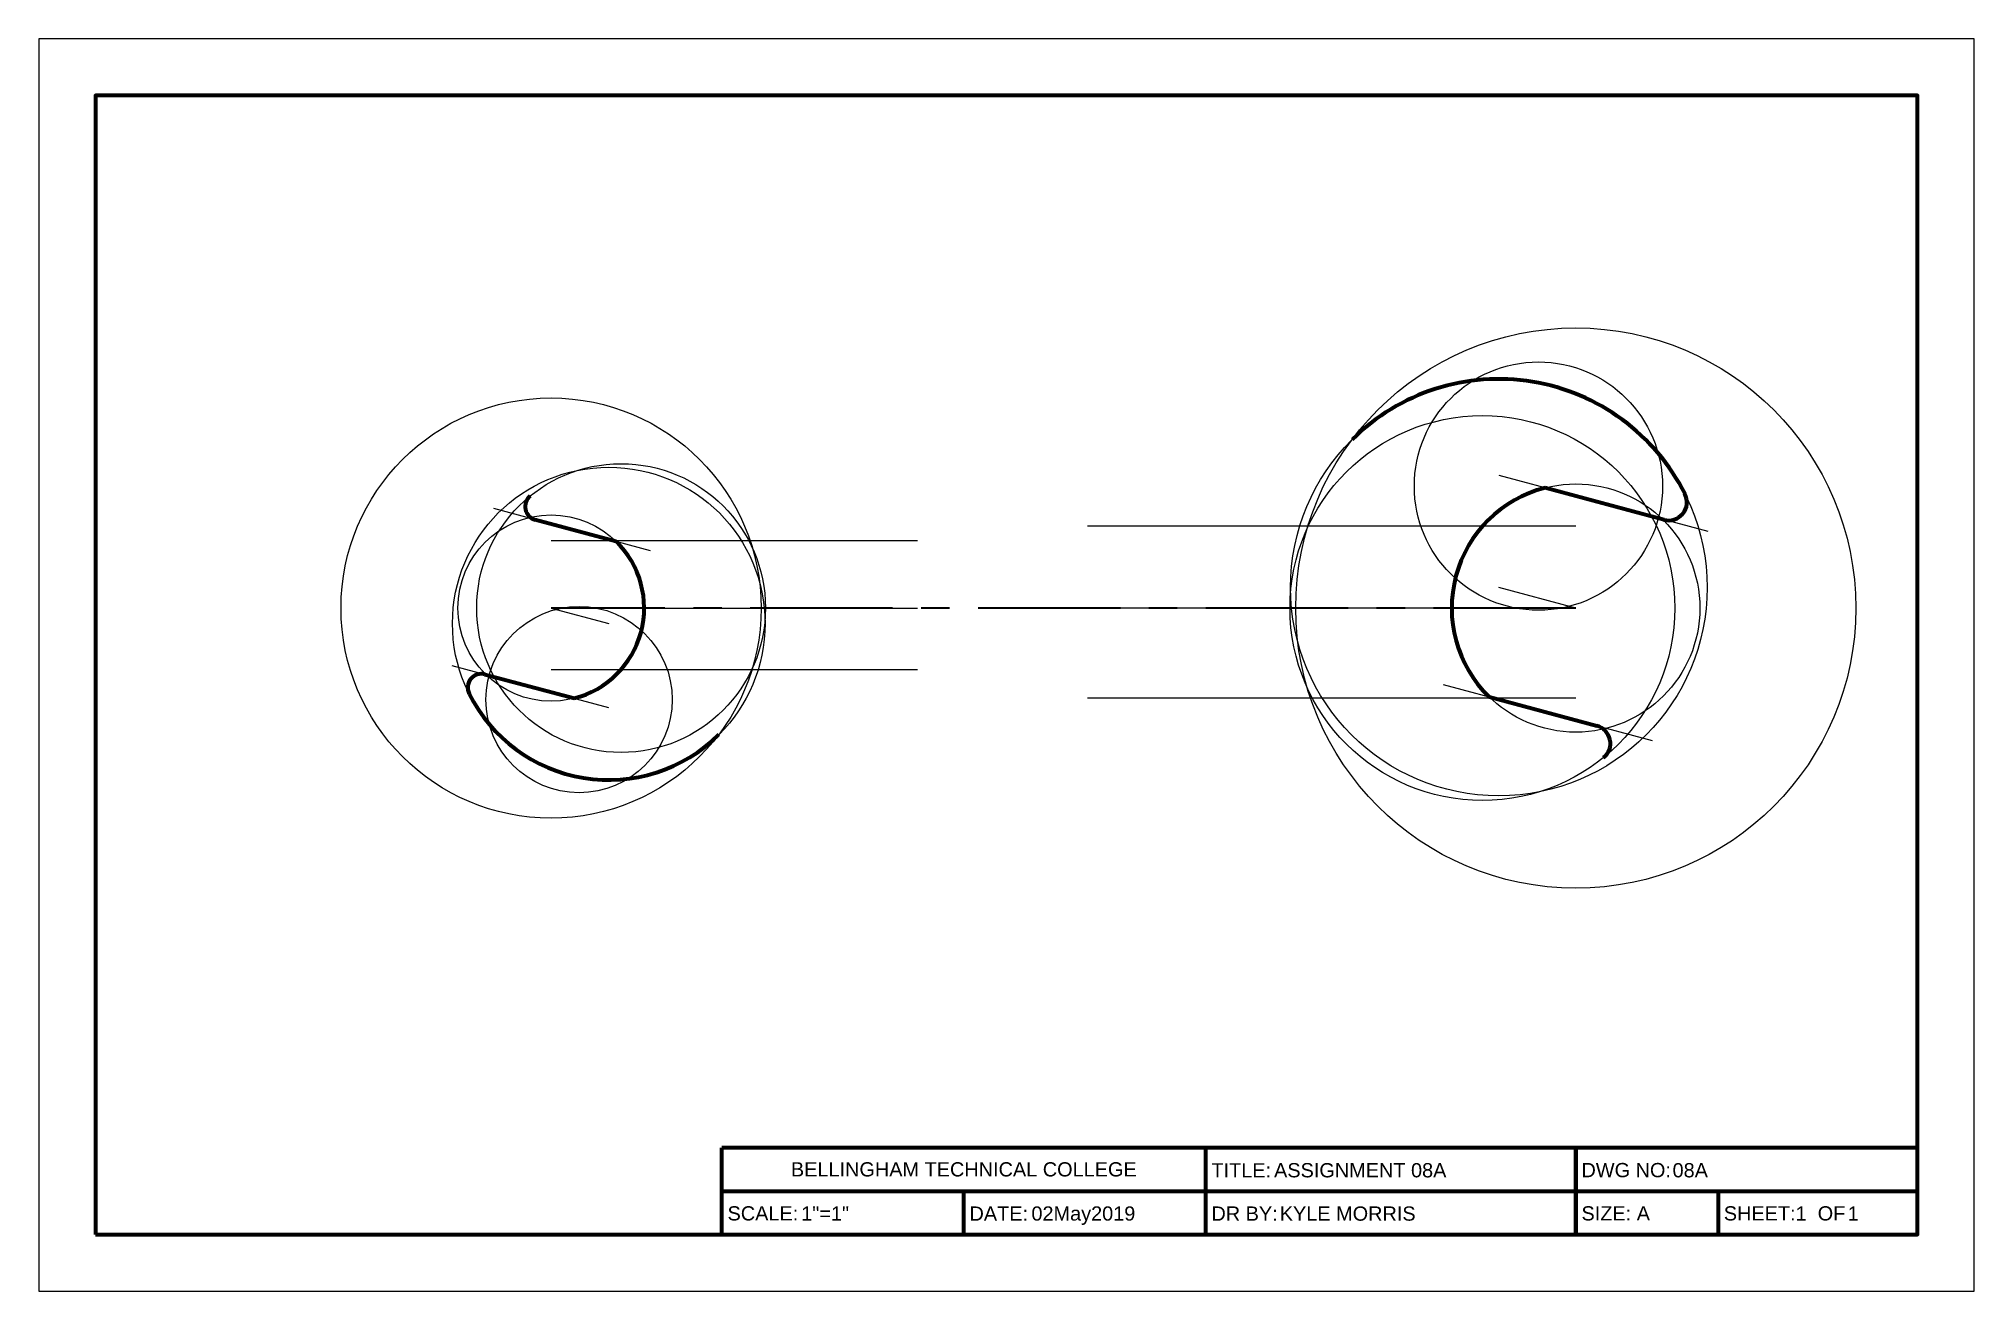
# Model space of a CAD drawing. Header units: inches. Extents: x 0 to 17, y 0 to 11.
import ezdxf
from ezdxf.enums import TextEntityAlignment as Align

# ---------------------------------------------------------------- set-up
doc = ezdxf.new("R2010")
doc.units = ezdxf.units.IN
doc.header["$MEASUREMENT"] = 0
doc.linetypes.add('CENTER', pattern=[2, 1.25, -0.25, 0.25, -0.25])
for name, color, linetype, lineweight in [('Center', 4, 'CENTER', 35), ('Object', 7, 'Continuous', 70), ('TitleBox', 7, 'Continuous', 70)]:
    doc.layers.add(name, color=color, linetype=linetype, lineweight=lineweight)
doc.layers.add('Construction', color=253, linetype='Continuous', plot=False)
doc.layers.add('TitleText', color=7, linetype='Continuous')
doc.styles.get("Standard").update_dxf_attribs({"font": 'arial.ttf'})

# ---------------------------------------------------------------- blocks, each defined once
blk = doc.blocks.new('TitleBAlt')
at = {"layer": 'Construction'}
blk.add_lwpolyline([(0, 0), (17, 0), (17, 11), (0, 11)], close=True, dxfattribs=at)
at = {"layer": 'TitleBox'}
for p, q in [((16.5, 1.26), (6, 1.26)), ((6, 0.5), (6, 1.26)), ((10.25, 0.5), (10.25, 1.26)), ((13.5, 0.88), (13.5, 1.26)), ((13.5, 1.26), (13.5, 0.5)), ((6, 0.88), (16.5, 0.88)), ((8.125, 0.5), (8.125, 0.88)), ((13.5, 0.5), (13.5, 0.88)), ((14.75, 0.88), (14.75, 0.5))]:
    blk.add_line(p, q, dxfattribs=at)
blk.add_lwpolyline([(0.5, 0.5), (16.5, 0.5), (16.5, 10.5), (0.5, 10.5)], close=True, dxfattribs=at)
at = {"layer": 'TitleText', "char_height": 0.125}
for s, width, insert, attachment_point in [('BELLINGHAM TECHNICAL COLLEGE', 3.5, (8.125, 1.07), 5), ('TITLE:', 3.5, (10.3, 1), 7), ('DWG NO:', 3, (13.55, 1), 7), ('SCALE:', 1.5, (6.05, 0.62), 7), ('DATE:', 2, (8.175, 0.62), 7), ('DR BY:', 3.5, (10.3, 0.62), 7), ('SIZE: A', 1.5, (13.55, 0.62), 7), ('SHEET:    OF', 1.5, (14.8, 0.62), 7)]:
    blk.add_mtext_dynamic_manual_height_columns(s, width=width, gutter_width=1, heights=[0], dxfattribs=dict(at, insert=insert, attachment_point=attachment_point))
at = {"layer": 'TitleText'}
for tag, p in [('TITLE', (10.85, 0.963)), ('DWGNO', (14.35, 0.963)), ('SCALE', (6.697, 0.583)), ('SHT', (15.43, 0.583)), ('SHTS', (15.888, 0.583))]:
    blk.add_attdef(tag, text='', height=0.125, dxfattribs=at).set_placement(p, align=Align.BOTTOM_LEFT)
at = {"layer": 'TitleText', "flags": 8}
blk.add_attdef('DATE', text='', height=0.125, dxfattribs=at).set_placement((8.719, 0.583), align=Align.BOTTOM_LEFT)
blk.add_attdef('NAME', (10.9, 0.62), '', height=0.125, dxfattribs=at)

msp = doc.modelspace()

# ---------------------------------------------------------------- linework, layer by layer
at = {"layer": 'Center'}
msp.add_line((13.5, 6), (4.5, 6), dxfattribs=at)
at = {"layer": 'Construction'}
for p, q in [((14.664, 6.672), (12.828, 7.164)), ((5.373, 6.504), (3.996, 6.873)), ((13.5, 6.72), (9.21, 6.72)), ((4.5, 6.593), (7.717, 6.593)), ((13.5, 6), (12.824, 6.181)), ((4.5, 6), (5.115, 6)), ((4.5, 6), (5.007, 5.864)), ((4.5, 6), (7.717, 6)), ((13.5, 6), (9.21, 6)), ((13.5, 6), (12.68, 6)), ((3.627, 5.496), (5.004, 5.127)), ((4.5, 5.46), (7.717, 5.46)), ((12.336, 5.328), (14.172, 4.836)), ((13.5, 5.21), (9.21, 5.21))]:
    msp.add_line(p, q, dxfattribs=at)
for centre, radius in [((13.5, 6), 2.46), ((13.172, 7.071), 1.09), ((12.824, 6.181), 1.83), ((4.5, 6), 1.845), ((12.68, 6), 1.69), ((5.007, 5.864), 1.373), ((5.115, 6), 1.268), ((13.5, 6), 1.09), ((4.5, 6), 0.818), ((4.746, 5.196), 0.818)]:
    msp.add_circle(centre, radius, dxfattribs=at)
at = {"layer": 'Object'}
for p, q in [((14.275, 6.776), (13.23, 7.056)), ((5.072, 6.584), (4.361, 6.775)), ((3.919, 5.418), (4.703, 5.208)), ((12.738, 5.221), (13.686, 4.967))]:
    msp.add_line(p, q, dxfattribs=at)
for centre, radius, start, end in [((12.824, 6.181), 1.83, 26.6571, 134.7302), ((4.392, 6.891), 0.12, 129.0714, 255), ((13.5, 6), 1.09, 104.3596, 225.6404), ((14.316, 6.93), 0.16, 255, 26.6571), ((4.5, 6), 0.818, 284.3596, 45.6404), ((3.888, 5.302), 0.12, 75, 206.6571), ((5.007, 5.864), 1.373, 206.6571, 314.7302), ((13.644, 4.812), 0.16, 309.0714, 75)]:
    msp.add_arc(centre, radius, start, end, dxfattribs=at)

# ---------------------------------------------------------------- block references
at = {"layer": 'Center'}
ref = msp.add_blockref('TitleBAlt', (0, 0), dxfattribs=at)
ref.add_attrib('SHTS', '1', dxfattribs={"layer": 'TitleText', "height": 0.125}).set_placement((15.888, 0.583), align=Align.BOTTOM_LEFT)
ref.add_attrib('SHT', '1', dxfattribs={"layer": 'TitleText', "height": 0.125}).set_placement((15.43, 0.583), align=Align.BOTTOM_LEFT)
ref.add_attrib('SCALE', '1"=1"', dxfattribs={"layer": 'TitleText', "height": 0.125}).set_placement((6.697, 0.583), align=Align.BOTTOM_LEFT)
ref.add_attrib('DWGNO', '08A', dxfattribs={"layer": 'TitleText', "height": 0.125}).set_placement((14.35, 0.963), align=Align.BOTTOM_LEFT)
ref.add_attrib('DATE', '02May2019', dxfattribs={"layer": 'TitleText', "height": 0.125}).set_placement((8.719, 0.583), align=Align.BOTTOM_LEFT)
ref.add_attrib('NAME', 'KYLE MORRIS', (10.9, 0.62), dxfattribs={"layer": 'TitleText', "height": 0.125})
ref.add_attrib('TITLE', 'ASSIGNMENT 08A', dxfattribs={"layer": 'TitleText', "height": 0.125}).set_placement((10.85, 0.963), align=Align.BOTTOM_LEFT)

doc.saveas('drawing.dxf')
